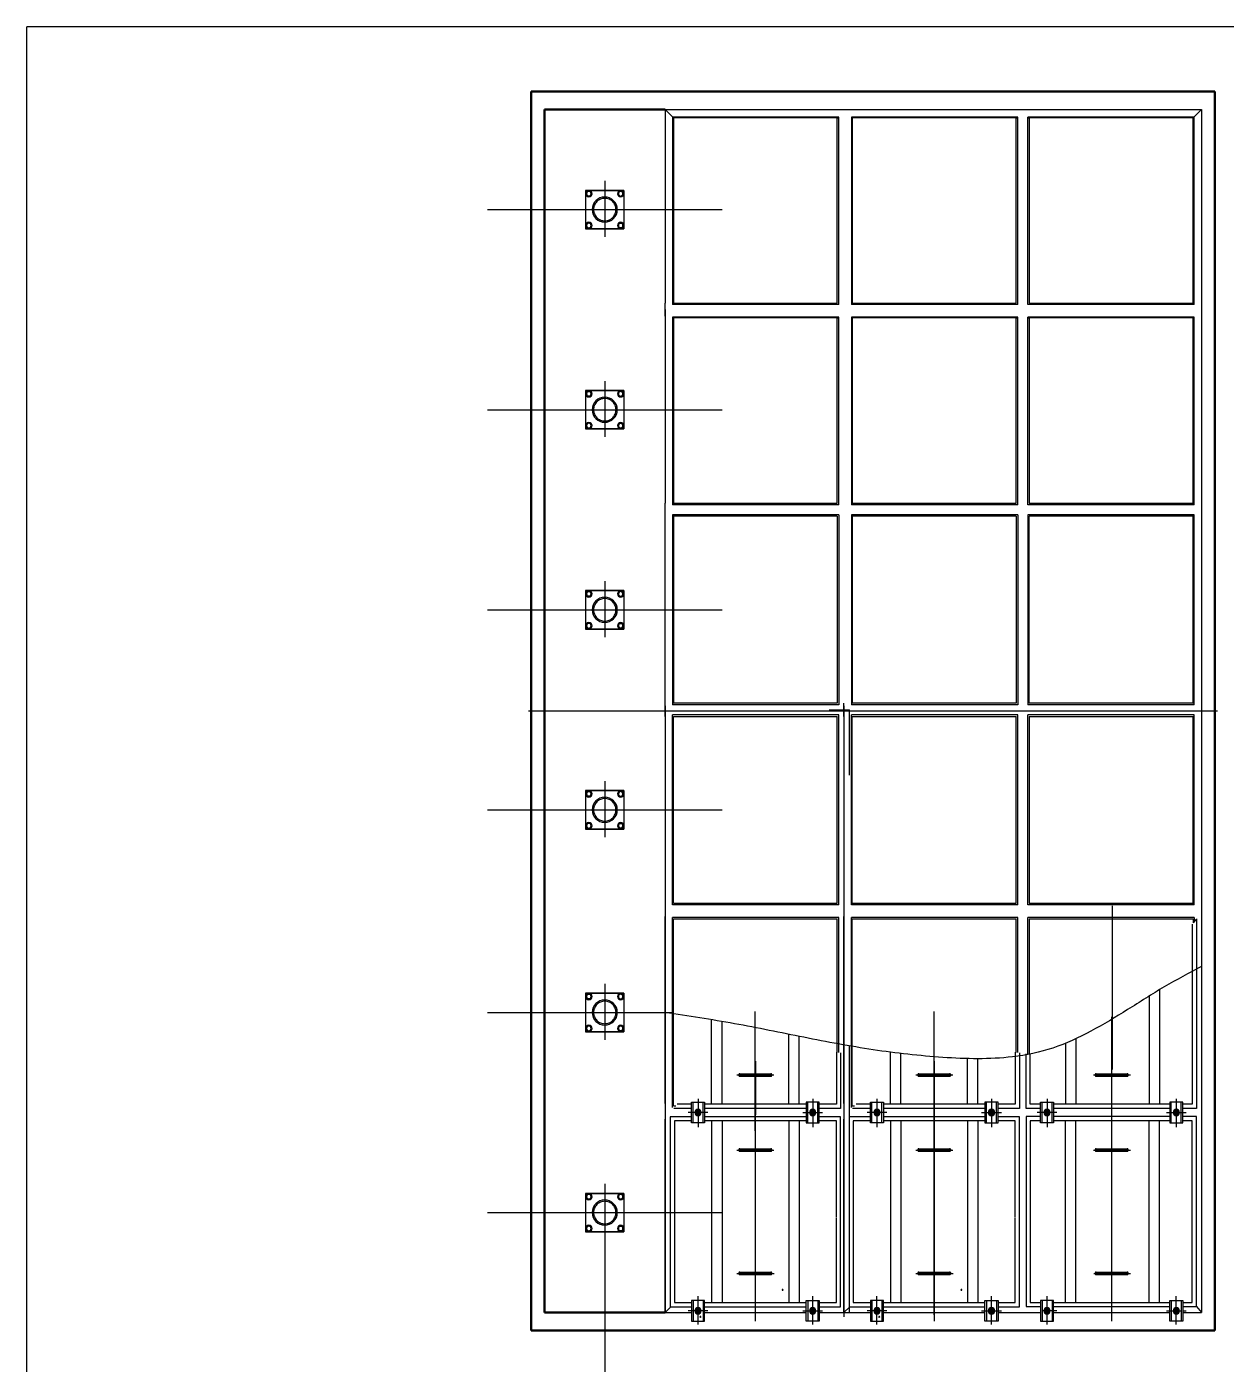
# Model space of a CAD drawing. Extents: x -170 to 1091, y -90 to 504.
# Drawn here: x 168.85 to 177.88, y 65.77 to 75.84 of the extents above; entities that cross this region are included whole.
import ezdxf

# ---------------------------------------------------------------- set-up
doc = ezdxf.new("R2010")
doc.units = 0
doc.header["$LTSCALE"] = 1000
for name, pattern in [('1 实线', [0]), ('2 虚线', [5.75, 4.5, -1.25]), ('4 点画线', [9, 6.25, -1.25, 0.25, -1.25]), ('PF_CENTER', [400, 250, -50, 50, -50])]:
    doc.linetypes.add(name, pattern=pattern)
for name, color, linetype, lineweight in [('01 粗实线', 7, '1 实线', 50), ('02 细灰线', 253, '1 实线', 25), ('03 细红线', 6, '1 实线', 25), ('04 虚线', 54, '2 虚线', 25), ('05 点画线', 141, '4 点画线', 25)]:
    doc.layers.add(name, color=color, linetype=linetype, lineweight=lineweight)
doc.layers.add('02', color=1, linetype='CONTINUOUS')
doc.layers.add('05', color=4, linetype='PF_CENTER')

msp = doc.modelspace()

# ---------------------------------------------------------------- linework, layer by layer
at = {"layer": '01 粗实线'}
for p, q in [((177.79121, 75.34735, 0), (172.64666, 75.34735, 0)), ((172.64666, 75.34735, 0), (172.64666, 66.02735, 0)), ((177.79121, 66.02735, 0), (177.79121, 75.34735, 0)), ((172.74636, 75.21274, 0), (172.74636, 66.16171, 0)), ((173.65364, 75.21274, 0), (172.74636, 75.21274, 0)), ((173.65364, 66.16171, 0), (172.74636, 66.16171, 0)), ((172.64666, 66.02735, 0), (177.79121, 66.02735, 0))]:
    msp.add_line(p, q, dxfattribs=at)
at = {"layer": '01 粗实线', "color": 3, "lineweight": 25}
for p, q in [((173.05543, 74.60435, 0), (173.05543, 74.31522, 0)), ((173.34457, 74.60435, 0), (173.05543, 74.60435, 0)), ((173.05543, 74.60435, 0), (173.34457, 74.60435, 0)), ((173.34457, 74.60435, 0), (173.34457, 74.31522, 0)), ((173.34457, 74.60435, 0), (173.34457, 74.31522, 0)), ((173.34457, 74.31522, 0), (173.05543, 74.31522, 0)), ((173.05543, 74.31522, 0), (173.34457, 74.31522, 0)), ((173.05543, 73.09887, 0), (173.05543, 72.80974, 0)), ((173.34457, 73.09887, 0), (173.05543, 73.09887, 0)), ((173.05543, 73.09887, 0), (173.34457, 73.09887, 0)), ((173.34457, 73.09887, 0), (173.34457, 72.80974, 0)), ((173.34457, 73.09887, 0), (173.34457, 72.80974, 0)), ((173.34457, 72.80974, 0), (173.05543, 72.80974, 0)), ((173.05543, 72.80974, 0), (173.34457, 72.80974, 0)), ((173.05543, 71.59339, 0), (173.05543, 71.30426, 0)), ((173.34457, 71.59339, 0), (173.05543, 71.59339, 0)), ((173.05543, 71.59339, 0), (173.34457, 71.59339, 0)), ((173.34457, 71.59339, 0), (173.34457, 71.30426, 0)), ((173.34457, 71.59339, 0), (173.34457, 71.30426, 0)), ((173.34457, 71.30426, 0), (173.05543, 71.30426, 0)), ((173.05543, 71.30426, 0), (173.34457, 71.30426, 0)), ((173.05543, 70.08874, 0), (173.05543, 69.7996, 0)), ((173.05543, 70.08874, 0), (173.34457, 70.08874, 0)), ((173.34457, 70.08874, 0), (173.05543, 70.08874, 0)), ((173.34457, 70.08874, 0), (173.34457, 69.7996, 0)), ((173.34457, 70.08874, 0), (173.34457, 69.7996, 0)), ((173.05543, 69.7996, 0), (173.34457, 69.7996, 0)), ((173.34457, 69.7996, 0), (173.05543, 69.7996, 0)), ((173.05543, 68.56449, 0), (173.05543, 68.27536, 0)), ((173.05543, 68.56449, 0), (173.34457, 68.56449, 0)), ((173.34457, 68.56449, 0), (173.05543, 68.56449, 0)), ((173.34457, 68.56449, 0), (173.34457, 68.27536, 0)), ((173.34457, 68.56449, 0), (173.34457, 68.27536, 0)), ((173.05543, 68.27536, 0), (173.34457, 68.27536, 0)), ((173.34457, 68.27536, 0), (173.05543, 68.27536, 0)), ((173.05543, 67.05902, 0), (173.05543, 66.76989, 0)), ((173.05543, 67.05902, 0), (173.34457, 67.05902, 0)), ((173.34457, 67.05902, 0), (173.05543, 67.05902, 0)), ((173.34457, 67.05902, 0), (173.34457, 66.76989, 0)), ((173.34457, 67.05902, 0), (173.34457, 66.76989, 0)), ((173.05543, 66.76989, 0), (173.34457, 66.76989, 0)), ((173.34457, 66.76989, 0), (173.05543, 66.76989, 0))]:
    msp.add_line(p, q, dxfattribs=at)
at = {"layer": '01 粗实线', "color": 253, "lineweight": 25}
for p, q in [((177.69317, 69.17443, 0), (177.69151, 69.17237, 0)), ((177.64781, 69.11816, 0), (177.62878, 69.09454, 0))]:
    msp.add_line(p, q, dxfattribs=at)
at = {"layer": '01 粗实线', "color": 9, "lineweight": 25, "elevation": 0}
for points in [[(173.10015, 74.57942), (173.09026, 74.56147), (173.07047, 74.56147), (173.06057, 74.57942), (173.07047, 74.59737), (173.09026, 74.59737)], [(173.29985, 74.57942), (173.30974, 74.56147), (173.32953, 74.56147), (173.33943, 74.57942), (173.32953, 74.59737), (173.30974, 74.59737)], [(173.10015, 74.34015), (173.09026, 74.35809), (173.07047, 74.35809), (173.06057, 74.34015), (173.07047, 74.3222), (173.09026, 74.3222)], [(173.29985, 74.34015), (173.30974, 74.35809), (173.32953, 74.35809), (173.33943, 74.34015), (173.32953, 74.3222), (173.30974, 74.3222)], [(173.10015, 73.07394), (173.09026, 73.056), (173.07047, 73.056), (173.06057, 73.07394), (173.07047, 73.09189), (173.09026, 73.09189)], [(173.29985, 73.07394), (173.30974, 73.056), (173.32953, 73.056), (173.33943, 73.07394), (173.32953, 73.09189), (173.30974, 73.09189)], [(173.10015, 72.83467), (173.09026, 72.85261), (173.07047, 72.85261), (173.06057, 72.83467), (173.07047, 72.81672), (173.09026, 72.81672)], [(173.29985, 72.83467), (173.30974, 72.85261), (173.32953, 72.85261), (173.33943, 72.83467), (173.32953, 72.81672), (173.30974, 72.81672)], [(173.10015, 71.56847), (173.09026, 71.55052), (173.07047, 71.55052), (173.06057, 71.56847), (173.07047, 71.58641), (173.09026, 71.58641)], [(173.29985, 71.56847), (173.30974, 71.55052), (173.32953, 71.55052), (173.33943, 71.56847), (173.32953, 71.58641), (173.30974, 71.58641)], [(173.10015, 71.32919), (173.09026, 71.34714), (173.07047, 71.34714), (173.06057, 71.32919), (173.07047, 71.31125), (173.09026, 71.31125)], [(173.29985, 71.32919), (173.30974, 71.34714), (173.32953, 71.34714), (173.33943, 71.32919), (173.32953, 71.31125), (173.30974, 71.31125)], [(173.10015, 70.06381), (173.09026, 70.04586), (173.07047, 70.04586), (173.06057, 70.06381), (173.07047, 70.08175), (173.09026, 70.08175)], [(173.29985, 70.06381), (173.30974, 70.04586), (173.32953, 70.04586), (173.33943, 70.06381), (173.32953, 70.08175), (173.30974, 70.08175)], [(173.10015, 69.82453), (173.09026, 69.84248), (173.07047, 69.84248), (173.06057, 69.82453), (173.07047, 69.80659), (173.09026, 69.80659)], [(173.29985, 69.82453), (173.30974, 69.84248), (173.32953, 69.84248), (173.33943, 69.82453), (173.32953, 69.80659), (173.30974, 69.80659)], [(173.10015, 68.53957), (173.09026, 68.52162), (173.07047, 68.52162), (173.06057, 68.53957), (173.07047, 68.55751), (173.09026, 68.55751)], [(173.29985, 68.53957), (173.30974, 68.52162), (173.32953, 68.52162), (173.33943, 68.53957), (173.32953, 68.55751), (173.30974, 68.55751)], [(173.10015, 68.30029), (173.09026, 68.31824), (173.07047, 68.31824), (173.06057, 68.30029), (173.07047, 68.28235), (173.09026, 68.28235)], [(173.29985, 68.30029), (173.30974, 68.31824), (173.32953, 68.31824), (173.33943, 68.30029), (173.32953, 68.28235), (173.30974, 68.28235)], [(173.10015, 67.03409), (173.09026, 67.01614), (173.07047, 67.01614), (173.06057, 67.03409), (173.07047, 67.05203), (173.09026, 67.05203)], [(173.29985, 67.03409), (173.30974, 67.01614), (173.32953, 67.01614), (173.33943, 67.03409), (173.32953, 67.05203), (173.30974, 67.05203)], [(173.10015, 66.79481), (173.09026, 66.81276), (173.07047, 66.81276), (173.06057, 66.79481), (173.07047, 66.77687), (173.09026, 66.77687)], [(173.29985, 66.79481), (173.30974, 66.81276), (173.32953, 66.81276), (173.33943, 66.79481), (173.32953, 66.77687), (173.30974, 66.77687)]]:
    msp.add_lwpolyline(points, close=True, dxfattribs=at)
at = {"layer": '01 粗实线', "color": 9, "lineweight": 25}
for centre, radius, start, end in [((173.08036, 74.57942, 0), 0.02393, 90, 270), ((173.08036, 74.57942, 0), 0.01734, 90, 270), ((173.08036, 74.57942, 0), 0.02393, 270, 90), ((173.08036, 74.57942, 0), 0.01734, 270, 90), ((173.31964, 74.57942, 0), 0.02393, 90, 270), ((173.31964, 74.57942, 0), 0.01734, 90, 270), ((173.31964, 74.57942, 0), 0.02393, 270, 90), ((173.31964, 74.57942, 0), 0.01734, 270, 90), ((173.08036, 74.34015, 0), 0.02393, 90, 270), ((173.08036, 74.34015, 0), 0.02393, 270, 90), ((173.31964, 74.34015, 0), 0.02393, 90, 270), ((173.31964, 74.34015, 0), 0.02393, 270, 90), ((173.08036, 74.34015, 0), 0.01734, 90, 270), ((173.08036, 74.34015, 0), 0.01734, 270, 90), ((173.31964, 74.34015, 0), 0.01734, 90, 270), ((173.31964, 74.34015, 0), 0.01734, 270, 90), ((173.08036, 73.07394, 0), 0.02393, 90, 270), ((173.08036, 73.07394, 0), 0.01734, 90, 270), ((173.08036, 73.07394, 0), 0.02393, 270, 90), ((173.08036, 73.07394, 0), 0.01734, 270, 90), ((173.31964, 73.07394, 0), 0.02393, 90, 270), ((173.31964, 73.07394, 0), 0.01734, 90, 270), ((173.31964, 73.07394, 0), 0.02393, 270, 90), ((173.31964, 73.07394, 0), 0.01734, 270, 90), ((173.08036, 72.83467, 0), 0.02393, 90, 270), ((173.08036, 72.83467, 0), 0.01734, 90, 270), ((173.08036, 72.83467, 0), 0.02393, 270, 90), ((173.08036, 72.83467, 0), 0.01734, 270, 90), ((173.31964, 72.83467, 0), 0.02393, 90, 270), ((173.31964, 72.83467, 0), 0.01734, 90, 270), ((173.31964, 72.83467, 0), 0.02393, 270, 90), ((173.31964, 72.83467, 0), 0.01734, 270, 90), ((173.08036, 71.56847, 0), 0.02393, 90, 270), ((173.08036, 71.56847, 0), 0.01734, 90, 270), ((173.08036, 71.56847, 0), 0.02393, 270, 90), ((173.08036, 71.56847, 0), 0.01734, 270, 90), ((173.31964, 71.56847, 0), 0.02393, 90, 270), ((173.31964, 71.56847, 0), 0.01734, 90, 270), ((173.31964, 71.56847, 0), 0.02393, 270, 90), ((173.31964, 71.56847, 0), 0.01734, 270, 90), ((173.08036, 71.32919, 0), 0.02393, 90, 270), ((173.08036, 71.32919, 0), 0.01734, 90, 270), ((173.08036, 71.32919, 0), 0.02393, 270, 90), ((173.08036, 71.32919, 0), 0.01734, 270, 90), ((173.31964, 71.32919, 0), 0.02393, 90, 270), ((173.31964, 71.32919, 0), 0.01734, 90, 270), ((173.31964, 71.32919, 0), 0.02393, 270, 90), ((173.31964, 71.32919, 0), 0.01734, 270, 90), ((173.08036, 70.06381, 0), 0.02393, 90, 270), ((173.08036, 70.06381, 0), 0.01734, 90, 270), ((173.08036, 70.06381, 0), 0.02393, 270, 90), ((173.08036, 70.06381, 0), 0.01734, 270, 90), ((173.31964, 70.06381, 0), 0.02393, 90, 270), ((173.31964, 70.06381, 0), 0.01734, 90, 270), ((173.31964, 70.06381, 0), 0.02393, 270, 90), ((173.31964, 70.06381, 0), 0.01734, 270, 90), ((173.08036, 69.82453, 0), 0.02393, 90, 270), ((173.08036, 69.82453, 0), 0.01734, 90, 270), ((173.08036, 69.82453, 0), 0.02393, 270, 90), ((173.08036, 69.82453, 0), 0.01734, 270, 90), ((173.31964, 69.82453, 0), 0.02393, 90, 270), ((173.31964, 69.82453, 0), 0.01734, 90, 270), ((173.31964, 69.82453, 0), 0.02393, 270, 90), ((173.31964, 69.82453, 0), 0.01734, 270, 90), ((173.08036, 68.53957, 0), 0.02393, 90, 270), ((173.08036, 68.53957, 0), 0.01734, 90, 270), ((173.08036, 68.53957, 0), 0.02393, 270, 90), ((173.08036, 68.53957, 0), 0.01734, 270, 90), ((173.31964, 68.53957, 0), 0.02393, 90, 270), ((173.31964, 68.53957, 0), 0.01734, 90, 270), ((173.31964, 68.53957, 0), 0.02393, 270, 90), ((173.31964, 68.53957, 0), 0.01734, 270, 90), ((173.08036, 68.30029, 0), 0.02393, 90, 270), ((173.08036, 68.30029, 0), 0.02393, 270, 90), ((173.31964, 68.30029, 0), 0.02393, 90, 270), ((173.31964, 68.30029, 0), 0.02393, 270, 90), ((173.08036, 68.30029, 0), 0.01734, 90, 270), ((173.08036, 68.30029, 0), 0.01734, 270, 90), ((173.31964, 68.30029, 0), 0.01734, 90, 270), ((173.31964, 68.30029, 0), 0.01734, 270, 90), ((173.08036, 67.03409, 0), 0.02393, 90, 270), ((173.08036, 67.03409, 0), 0.01734, 90, 270), ((173.08036, 67.03409, 0), 0.02393, 270, 90), ((173.08036, 67.03409, 0), 0.01734, 270, 90), ((173.31964, 67.03409, 0), 0.02393, 90, 270), ((173.31964, 67.03409, 0), 0.01734, 90, 270), ((173.31964, 67.03409, 0), 0.02393, 270, 90), ((173.31964, 67.03409, 0), 0.01734, 270, 90), ((173.08036, 66.79481, 0), 0.02393, 90, 270), ((173.08036, 66.79481, 0), 0.01734, 90, 270), ((173.08036, 66.79481, 0), 0.02393, 270, 90), ((173.08036, 66.79481, 0), 0.01734, 270, 90), ((173.31964, 66.79481, 0), 0.02393, 90, 270), ((173.31964, 66.79481, 0), 0.01734, 90, 270), ((173.31964, 66.79481, 0), 0.02393, 270, 90), ((173.31964, 66.79481, 0), 0.01734, 270, 90)]:
    msp.add_arc(centre, radius, start, end, dxfattribs=at)
at = {"layer": '01 粗实线', "color": 3, "lineweight": 25}
for centre, start, end in [((173.2, 74.45978, 0), 90, 270), ((173.2, 74.45978, 0), 270, 90), ((173.2, 72.95431, 0), 90, 270), ((173.2, 72.95431, 0), 270, 90), ((173.2, 71.44883, 0), 90, 270), ((173.2, 71.44883, 0), 270, 90), ((173.2, 69.94417, 0), 90, 270), ((173.2, 69.94417, 0), 270, 90), ((173.2, 68.41993, 0), 90, 270), ((173.2, 68.41993, 0), 270, 90), ((173.2, 66.91445, 0), 90, 270), ((173.2, 66.91445, 0), 270, 90)]:
    msp.add_arc(centre, 0.09472, start, end, dxfattribs=at)
at = {"layer": '01 粗实线', "lineweight": 25}
for centre, start, end in [((174.53801, 66.33346, 0), 90, 270), ((174.53801, 66.33346, 0), 270, 90), ((175.88397, 66.33346, 0), 90, 270), ((175.88397, 66.33346, 0), 270, 90), ((173.90431, 66.1784, 0), 90, 270), ((173.90431, 66.1784, 0), 270, 90), ((173.92009, 66.12982, 0), 90, 270), ((173.92009, 66.12982, 0), 270, 90), ((175.25027, 66.1784, 0), 90, 270), ((175.25027, 66.1784, 0), 270, 90), ((175.26605, 66.12982, 0), 90, 270), ((175.26605, 66.12982, 0), 270, 90)]:
    msp.add_arc(centre, 0.00353, start, end, dxfattribs=at)
at = {"layer": '02', "ltscale": 8}
for p in [(222.2, 75.83535, 0), (168.85, 62.70093)]:
    msp.add_line(p, (168.85, 75.83535, 0), dxfattribs=at)
at = {"layer": '02 细灰线', "color": 7}
for p, q in [((173.65364, 75.21274, 0), (176.34555, 75.21274, 0)), ((173.65364, 75.21274, 0), (173.65364, 73.75664, 0)), ((173.65364, 75.21274, 0), (173.71637, 75.15001, 0)), ((173.66932, 75.21274, 0), (173.71637, 75.21274, 0)), ((174.99959, 75.21274, 0), (177.69151, 75.21274, 0)), ((175.01528, 75.21274, 0), (175.06232, 75.21274, 0)), ((177.69151, 75.21274, 0), (177.62878, 75.15001, 0)), ((177.69151, 75.21274, 0), (177.69151, 66.98268, 0)), ((174.96196, 75.15628, 0), (173.71009, 75.15628, 0)), ((173.71009, 75.15628, 0), (173.71009, 73.74487, 0)), ((174.96196, 75.15001, 0), (173.71637, 75.15001, 0)), ((173.71637, 75.15001, 0), (173.71637, 73.75664, 0)), ((174.95019, 73.75664, 0), (174.95019, 75.15001, 0)), ((174.95019, 75.15001, 0), (174.96196, 75.15001, 0)), ((176.30791, 75.15628, 0), (175.05605, 75.15628, 0)), ((175.05605, 75.15628, 0), (175.05605, 73.74487, 0)), ((175.05605, 75.15628, 0), (175.06232, 75.15001, 0)), ((176.30791, 75.15001, 0), (175.06232, 75.15001, 0)), ((175.06232, 75.15001, 0), (175.06232, 73.75664, 0)), ((176.29615, 73.75664, 0), (176.29615, 75.15001, 0)), ((176.29615, 75.15001, 0), (176.30791, 75.15001, 0)), ((177.63505, 75.15628, 0), (176.38319, 75.15628, 0)), ((176.38319, 75.15001, 0), (176.39495, 75.15001, 0)), ((177.62878, 75.15001, 0), (176.38319, 75.15001, 0)), ((176.39495, 75.15001, 0), (176.39495, 73.75664, 0)), ((177.62878, 73.75664, 0), (177.62878, 75.15001, 0)), ((177.63505, 73.74487, 0), (177.63505, 75.15628, 0)), ((173.65364, 73.65784, 0), (173.65364, 73.75664, 0)), ((173.71637, 73.75664, 0), (174.95019, 73.75664, 0)), ((175.06232, 73.75664, 0), (176.29615, 73.75664, 0)), ((176.39495, 73.75664, 0), (177.62878, 73.75664, 0)), ((173.65364, 73.70724, 0), (173.65364, 72.25113, 0)), ((177.69151, 73.70724, 0), (177.69151, 66.16171, 0)), ((173.71009, 73.65078, 0), (173.71009, 72.23937, 0)), ((174.96196, 73.65078, 0), (173.71009, 73.65078, 0)), ((173.71009, 73.65078, 0), (173.71637, 73.64451, 0)), ((173.71637, 73.64451, 0), (173.71637, 72.25113, 0)), ((174.96196, 73.64451, 0), (173.71637, 73.64451, 0)), ((174.95019, 72.25113, 0), (174.95019, 73.64451, 0)), ((174.95019, 73.64451, 0), (174.96196, 73.64451, 0)), ((176.30791, 73.65078, 0), (175.05605, 73.65078, 0)), ((175.05605, 73.65078, 0), (175.05605, 72.23937, 0)), ((175.05605, 73.65078, 0), (175.06232, 73.64451, 0)), ((176.30791, 73.64451, 0), (175.06232, 73.64451, 0)), ((175.06232, 73.64451, 0), (175.06232, 72.25113, 0)), ((176.29615, 72.25113, 0), (176.29615, 73.64451, 0)), ((176.29615, 73.64451, 0), (176.30791, 73.64451, 0)), ((177.63505, 73.65078, 0), (176.38319, 73.65078, 0)), ((176.38319, 73.64451, 0), (176.39495, 73.64451, 0)), ((177.62878, 73.64451, 0), (176.38319, 73.64451, 0)), ((176.39495, 73.64451, 0), (176.39495, 72.25113, 0)), ((177.63505, 73.65078, 0), (177.62878, 73.64451, 0)), ((177.62878, 72.25113, 0), (177.62878, 73.64451, 0)), ((177.63505, 72.23937, 0), (177.63505, 73.65078, 0)), ((173.65364, 72.15233, 0), (173.65364, 72.25113, 0)), ((173.71637, 72.25113, 0), (174.95019, 72.25113, 0)), ((175.06232, 72.25113, 0), (176.29615, 72.25113, 0)), ((176.39495, 72.25113, 0), (177.62878, 72.25113, 0)), ((173.65364, 70.74563, 0), (173.65364, 72.15233, 0)), ((173.71009, 72.16409, 0), (173.71009, 72.15233, 0)), ((173.71009, 72.15233, 0), (173.71009, 70.73387, 0)), ((173.71637, 72.15233, 0), (173.71637, 70.74563, 0)), ((174.95019, 72.15233, 0), (173.71637, 72.15233, 0)), ((174.95019, 72.15233, 0), (174.95019, 70.74563, 0)), ((175.05605, 72.16409, 0), (175.05605, 72.15233, 0)), ((175.05605, 72.15233, 0), (175.05605, 70.73387, 0)), ((176.29615, 72.15233, 0), (175.06232, 72.15233, 0)), ((175.06232, 72.15233, 0), (175.06232, 70.74563, 0)), ((176.29615, 72.15233, 0), (176.29615, 70.74563, 0)), ((176.39495, 70.74563, 0), (176.39495, 72.15233, 0)), ((177.62878, 72.15233, 0), (176.39495, 72.15233, 0)), ((177.62878, 70.74563, 0), (177.62878, 72.15233, 0)), ((177.63505, 70.73387, 0), (177.63505, 72.16409, 0)), ((173.65364, 70.64683, 0), (173.65364, 70.74563, 0)), ((174.95019, 70.74563, 0), (173.71637, 70.74563, 0)), ((174.99959, 70.64683, 0), (174.99959, 70.74563, 0)), ((176.29615, 70.74563, 0), (175.06232, 70.74563, 0)), ((177.62878, 70.74563, 0), (176.39495, 70.74563, 0)), ((173.65364, 70.72681, 0), (173.65364, 69.12332, 0)), ((173.65364, 70.64683, 0), (173.65364, 69.14214, 0)), ((173.71009, 69.22918, 0), (173.71009, 70.65859, 0)), ((173.71637, 70.64683, 0), (174.95019, 70.64683, 0)), ((173.71637, 69.24094, 0), (173.71637, 70.64683, 0)), ((174.95019, 69.24094, 0), (174.95019, 70.64683, 0)), ((174.99959, 70.72681, 0), (174.99959, 69.12332, 0)), ((174.99959, 70.64683, 0), (174.99959, 69.14214, 0)), ((175.05605, 69.22918, 0), (175.05605, 70.65859, 0)), ((175.06232, 70.64683, 0), (176.29615, 70.64683, 0)), ((175.06232, 69.24094, 0), (175.06232, 70.64683, 0)), ((176.29615, 69.24094, 0), (176.29615, 70.64683, 0)), ((176.39495, 70.64683, 0), (176.39495, 69.24094, 0)), ((176.39495, 70.64683, 0), (177.62878, 70.64683, 0)), ((177.62878, 69.24094, 0), (177.62878, 70.64683, 0)), ((177.63505, 69.22918, 0), (177.63505, 70.65859, 0)), ((173.71637, 69.24094, 0), (174.95019, 69.24094, 0)), ((175.06232, 69.24094, 0), (176.29615, 69.24094, 0)), ((176.39495, 69.24094, 0), (177.62878, 69.24094, 0)), ((173.65364, 67.73544, 0), (173.65364, 69.14214, 0)), ((173.71009, 67.70485, 0), (173.71009, 69.13508, 0)), ((174.99959, 67.73544, 0), (174.99959, 69.14214, 0)), ((175.05605, 67.70485, 0), (175.05605, 69.13508, 0)), ((177.63505, 69.13508, 0), (177.63505, 69.10176, 0)), ((173.65364, 69.12332, 0), (173.65364, 67.71662, 0)), ((173.71637, 67.71662, 0), (173.71637, 69.12332, 0)), ((173.71637, 69.12332, 0), (174.95019, 69.12332, 0)), ((173.71637, 69.12332, 0), (174.95019, 69.12332, 0)), ((174.95019, 68.11868, 0), (174.95019, 69.12332, 0)), ((174.99959, 69.12332, 0), (174.99959, 67.71662, 0)), ((175.06232, 69.12332, 0), (176.29615, 69.12332, 0)), ((175.06232, 69.12332, 0), (176.29615, 69.12332, 0)), ((175.06232, 67.71662, 0), (175.06232, 69.12332, 0)), ((176.29615, 68.11868, 0), (176.29615, 69.12332, 0)), ((176.39495, 69.12332, 0), (176.39495, 68.10662, 0)), ((176.39495, 69.12332, 0), (177.62878, 69.12332, 0)), ((177.62878, 69.12332, 0), (177.62878, 69.09397, 0)), ((177.65308, 69.12413, 0), (177.65308, 68.46937, 0)), ((177.65308, 68.46937, 0), (177.65308, 67.69825, 0)), ((177.69151, 68.46937, 0), (177.69151, 67.71662, 0)), ((174.97484, 68.1167, 0), (174.97484, 67.69858, 0)), ((176.32079, 68.1167, 0), (176.32079, 67.69858, 0)), ((176.37064, 67.69825, 0), (176.37064, 68.10992, 0)), ((174.21723, 67.95891, 0), (174.44933, 67.95891, 0)), ((174.21723, 67.94009, 0), (174.44933, 67.94009, 0)), ((175.56319, 67.95891, 0), (175.79529, 67.95891, 0)), ((175.56319, 67.94009, 0), (175.79529, 67.94009, 0)), ((176.8991, 67.95891, 0), (177.1312, 67.95891, 0)), ((176.8991, 67.94009, 0), (177.1312, 67.94009, 0)), ((173.65364, 67.73544, 0), (173.65364, 66.16171, 0)), ((174.99959, 67.73544, 0), (174.99959, 66.13113, 0)), ((173.65364, 67.71662, 0), (173.65364, 67.61782, 0)), ((173.65364, 66.8784, 0), (173.65364, 67.61782, 0)), ((173.69239, 67.63585, 0), (173.69239, 66.96386, 0)), ((173.85295, 67.63585, 0), (173.69239, 67.63585, 0)), ((173.71637, 67.71662, 0), (173.73429, 67.71662, 0)), ((173.71637, 67.71662, 0), (173.73429, 67.71662, 0)), ((173.85295, 67.69858, 0), (173.7197, 67.69858, 0)), ((174.71548, 67.69858, 0), (173.95175, 67.69858, 0)), ((174.71548, 67.63585, 0), (173.95175, 67.63585, 0)), ((174.97484, 67.69858, 0), (174.81428, 67.69858, 0)), ((174.97484, 67.63585, 0), (174.81428, 67.63585, 0)), ((174.97484, 66.96386, 0), (174.97484, 67.63585, 0)), ((174.99959, 67.71662, 0), (174.99959, 67.61782, 0)), ((174.99959, 66.8784, 0), (174.99959, 67.61782, 0)), ((175.03835, 67.63585, 0), (175.03835, 66.96386, 0)), ((175.19891, 67.63585, 0), (175.03835, 67.63585, 0)), ((175.06232, 67.71662, 0), (175.08024, 67.71662, 0)), ((175.06232, 67.71662, 0), (175.08024, 67.71662, 0)), ((175.19891, 67.69858, 0), (175.06566, 67.69858, 0)), ((176.06144, 67.69858, 0), (175.29771, 67.69858, 0)), ((176.06144, 67.63585, 0), (175.29771, 67.63585, 0)), ((176.32079, 67.69858, 0), (176.16024, 67.69858, 0)), ((176.32079, 67.63585, 0), (176.16024, 67.63585, 0)), ((176.32079, 66.96386, 0), (176.32079, 67.63585, 0)), ((176.4796, 67.69825, 0), (176.37064, 67.69825, 0)), ((176.37064, 67.63619, 0), (176.37064, 66.96386, 0)), ((176.4796, 67.63619, 0), (176.37064, 67.63619, 0)), ((177.45191, 67.69825, 0), (176.5784, 67.69825, 0)), ((177.45191, 67.63619, 0), (176.5784, 67.63619, 0)), ((177.65308, 67.69825, 0), (177.5507, 67.69825, 0)), ((177.65308, 67.63619, 0), (177.5507, 67.63619, 0)), ((177.65308, 66.96386, 0), (177.65308, 67.63619, 0)), ((177.69151, 67.71662, 0), (177.69151, 66.96386, 0)), ((174.21723, 67.39434, 0), (174.44933, 67.39434, 0)), ((174.21723, 67.37553, 0), (174.44933, 67.37553, 0)), ((175.56319, 67.39434, 0), (175.79529, 67.39434, 0)), ((175.56319, 67.37553, 0), (175.79529, 67.37553, 0)), ((176.8991, 67.39434, 0), (177.1312, 67.39434, 0)), ((176.8991, 67.37553, 0), (177.1312, 67.37553, 0)), ((173.69239, 66.96386, 0), (173.69239, 66.20641, 0)), ((174.97484, 66.20641, 0), (174.97484, 66.96386, 0)), ((175.03835, 66.96386, 0), (175.03835, 66.20641, 0)), ((176.32079, 66.20641, 0), (176.32079, 66.96386, 0)), ((176.37064, 66.96386, 0), (176.37064, 66.20674, 0)), ((177.65308, 66.20674, 0), (177.65308, 66.96386, 0)), ((177.69151, 66.96386, 0), (177.69151, 66.16171, 0)), ((173.65364, 66.16171, 0), (173.65364, 66.8784, 0)), ((174.99959, 66.16171, 0), (174.99959, 66.8784, 0)), ((174.21723, 66.46673, 0), (174.44933, 66.46673, 0)), ((174.21723, 66.44792, 0), (174.44933, 66.44792, 0)), ((175.56319, 66.46673, 0), (175.79529, 66.46673, 0)), ((175.56319, 66.44792, 0), (175.79529, 66.44792, 0)), ((176.8991, 66.46673, 0), (177.1312, 66.46673, 0)), ((176.8991, 66.44792, 0), (177.1312, 66.44792, 0)), ((173.69833, 66.20641, 0), (173.65364, 66.16171, 0)), ((173.65364, 66.16171, 0), (173.85295, 66.16171, 0)), ((173.69239, 66.20641, 0), (173.85295, 66.20641, 0)), ((173.95175, 66.20641, 0), (174.71548, 66.20641, 0)), ((173.95175, 66.16171, 0), (174.71548, 66.16171, 0)), ((174.81428, 66.20641, 0), (174.97484, 66.20641, 0)), ((174.81428, 66.16171, 0), (175.13364, 66.16171, 0)), ((175.04429, 66.20641, 0), (174.99959, 66.16171, 0)), ((174.99959, 66.16171, 0), (175.19891, 66.16171, 0)), ((175.03835, 66.20641, 0), (175.19891, 66.20641, 0)), ((175.29771, 66.20641, 0), (176.06144, 66.20641, 0)), ((175.29771, 66.16171, 0), (176.06144, 66.16171, 0)), ((176.16024, 66.20641, 0), (176.32079, 66.20641, 0)), ((176.16024, 66.16171, 0), (176.4796, 66.16171, 0)), ((176.37064, 66.20674, 0), (176.4796, 66.20674, 0)), ((176.5784, 66.20674, 0), (177.45191, 66.20674, 0)), ((176.5784, 66.16171, 0), (177.45191, 66.16171, 0)), ((177.5507, 66.20674, 0), (177.65308, 66.20674, 0)), ((177.5507, 66.16171, 0), (177.69151, 66.16171, 0)), ((177.65308, 66.20674, 0), (177.69151, 66.16171, 0))]:
    msp.add_line(p, q, dxfattribs=at)
at = {"layer": '02 细灰线', "color": 7, "elevation": 0}
for points in [[(173.95175, 67.58881), (173.85295, 67.58881), (173.85295, 67.74563), (173.95175, 67.74563)], [(174.71548, 67.58881), (174.81428, 67.58881), (174.81428, 67.74563), (174.71548, 67.74563)], [(175.29771, 67.58881), (175.19891, 67.58881), (175.19891, 67.74563), (175.29771, 67.74563)], [(176.06144, 67.58881), (176.16024, 67.58881), (176.16024, 67.74563), (176.06144, 67.74563)], [(176.5784, 67.58881), (176.4796, 67.58881), (176.4796, 67.74563), (176.5784, 67.74563)], [(177.45191, 67.58881), (177.5507, 67.58881), (177.5507, 67.74563), (177.45191, 67.74563)], [(173.90235, 67.68774), (173.88353, 67.67748), (173.88353, 67.65696), (173.90235, 67.6467), (173.92117, 67.65696), (173.92117, 67.67748)], [(174.76488, 67.68774), (174.7837, 67.67748), (174.7837, 67.65696), (174.76488, 67.6467), (174.74606, 67.65696), (174.74606, 67.67748)], [(175.24831, 67.68774), (175.22949, 67.67748), (175.22949, 67.65696), (175.24831, 67.6467), (175.26713, 67.65696), (175.26713, 67.67748)], [(176.11084, 67.68774), (176.12965, 67.67748), (176.12965, 67.65696), (176.11084, 67.6467), (176.09202, 67.65696), (176.09202, 67.67748)], [(176.529, 67.68774), (176.51018, 67.67748), (176.51018, 67.65696), (176.529, 67.6467), (176.54782, 67.65696), (176.54782, 67.67748)], [(177.50131, 67.68774), (177.52012, 67.67748), (177.52012, 67.65696), (177.50131, 67.6467), (177.48249, 67.65696), (177.48249, 67.67748)], [(173.95175, 66.25345), (173.85295, 66.25345), (173.85295, 66.09663), (173.95175, 66.09663)], [(174.71548, 66.25345), (174.81428, 66.25345), (174.81428, 66.09663), (174.71548, 66.09663)], [(175.29771, 66.25345), (175.19891, 66.25345), (175.19891, 66.09663), (175.29771, 66.09663)], [(176.06144, 66.25345), (176.16024, 66.25345), (176.16024, 66.09663), (176.06144, 66.09663)], [(176.5784, 66.25345), (176.4796, 66.25345), (176.4796, 66.09663), (176.5784, 66.09663)], [(177.45191, 66.25345), (177.5507, 66.25345), (177.5507, 66.09663), (177.45191, 66.09663)], [(173.90235, 66.15452), (173.88353, 66.16478), (173.88353, 66.1853), (173.90235, 66.19556), (173.92117, 66.1853), (173.92117, 66.16478)], [(174.76488, 66.15452), (174.7837, 66.16478), (174.7837, 66.1853), (174.76488, 66.19556), (174.74606, 66.1853), (174.74606, 66.16478)], [(175.24831, 66.15452), (175.22949, 66.16478), (175.22949, 66.1853), (175.24831, 66.19556), (175.26713, 66.1853), (175.26713, 66.16478)], [(176.11084, 66.15452), (176.12965, 66.16478), (176.12965, 66.1853), (176.11084, 66.19556), (176.09202, 66.1853), (176.09202, 66.16478)], [(176.529, 66.15452), (176.51018, 66.16478), (176.51018, 66.1853), (176.529, 66.19556), (176.54782, 66.1853), (176.54782, 66.16478)], [(177.50131, 66.15452), (177.52012, 66.16478), (177.52012, 66.1853), (177.50131, 66.19556), (177.48249, 66.1853), (177.48249, 66.16478)]]:
    msp.add_lwpolyline(points, close=True, dxfattribs=at)
at = {"layer": '02 细灰线', "color": 7}
for centre, radius, start, end in [((174.21723, 67.9495, 0), 0.00941, 90.000053, 270.017049), ((174.21723, 67.9495, 0), 0.000000000765, 90, 270), ((174.21723, 67.9495, 0), 0.000000000765, 270, 90), ((174.44933, 67.9495, 0), 0.00941, 270.000013, 90.028308), ((175.56319, 67.9495, 0), 0.00941, 90.000053, 270.017049), ((175.56319, 67.9495, 0), 0.000000000765, 90, 270), ((175.56319, 67.9495, 0), 0.000000000765, 270, 90), ((175.79529, 67.9495, 0), 0.00941, 270.000013, 90.028308), ((176.8991, 67.9495, 0), 0.00941, 90.000053, 270.017049), ((176.8991, 67.9495, 0), 0.000000000765, 90, 270), ((176.8991, 67.9495, 0), 0.000000000765, 270, 90), ((177.1312, 67.9495, 0), 0.00941, 270.000013, 90.028308), ((173.90235, 67.66722, 0), 0.02352, 90, 270), ((173.90235, 67.66722, 0), 0.01804, 90, 270), ((173.90235, 67.66722, 0), 0.01255, 90, 270), ((173.90235, 67.66722, 0), 0.02352, 270, 90), ((173.90235, 67.66722, 0), 0.01804, 270, 90), ((173.90235, 67.66722, 0), 0.01255, 270, 90), ((174.76488, 67.66722, 0), 0.02352, 90, 270), ((174.76488, 67.66722, 0), 0.01804, 90, 270), ((174.76488, 67.66722, 0), 0.01255, 90, 270), ((174.76488, 67.66722, 0), 0.02352, 270, 90), ((174.76488, 67.66722, 0), 0.01804, 270, 90), ((174.76488, 67.66722, 0), 0.01255, 270, 90), ((175.24831, 67.66722, 0), 0.02352, 90, 270), ((175.24831, 67.66722, 0), 0.01804, 90, 270), ((175.24831, 67.66722, 0), 0.01255, 90, 270), ((175.24831, 67.66722, 0), 0.02352, 270, 90), ((175.24831, 67.66722, 0), 0.01804, 270, 90), ((175.24831, 67.66722, 0), 0.01255, 270, 90), ((176.11084, 67.66722, 0), 0.02352, 90, 270), ((176.11084, 67.66722, 0), 0.01804, 90, 270), ((176.11084, 67.66722, 0), 0.01255, 90, 270), ((176.11084, 67.66722, 0), 0.02352, 270, 90), ((176.11084, 67.66722, 0), 0.01804, 270, 90), ((176.11084, 67.66722, 0), 0.01255, 270, 90), ((176.529, 67.66722, 0), 0.02352, 90, 270), ((176.529, 67.66722, 0), 0.01804, 90, 270), ((176.529, 67.66722, 0), 0.01255, 90, 270), ((176.529, 67.66722, 0), 0.02352, 270, 90), ((176.529, 67.66722, 0), 0.01804, 270, 90), ((176.529, 67.66722, 0), 0.01255, 270, 90), ((177.50131, 67.66722, 0), 0.02352, 90, 270), ((177.50131, 67.66722, 0), 0.01804, 90, 270), ((177.50131, 67.66722, 0), 0.01255, 90, 270), ((177.50131, 67.66722, 0), 0.02352, 270, 90), ((177.50131, 67.66722, 0), 0.01804, 270, 90), ((177.50131, 67.66722, 0), 0.01255, 270, 90), ((174.21723, 67.38494, 0), 0.00941, 89.983005, 270), ((174.21723, 67.38494, 0), 0.000000000765, 90, 270), ((174.21723, 67.38494, 0), 0.000000000765, 270, 90), ((174.44933, 67.38494, 0), 0.00941, 269.971705, 90), ((175.56319, 67.38494, 0), 0.00941, 89.983005, 270), ((175.56319, 67.38494, 0), 0.000000000765, 90, 270), ((175.56319, 67.38494, 0), 0.000000000765, 270, 90), ((175.79529, 67.38494, 0), 0.00941, 269.971705, 90), ((176.8991, 67.38494, 0), 0.00941, 89.983005, 270), ((176.8991, 67.38494, 0), 0.000000000765, 90, 270), ((176.8991, 67.38494, 0), 0.000000000765, 270, 90), ((177.1312, 67.38494, 0), 0.00941, 269.971705, 90), ((174.21723, 66.45732, 0), 0.00941, 90.000053, 270.017049), ((174.21723, 66.45732, 0), 0.000000000765, 90, 270), ((174.21723, 66.45732, 0), 0.000000000765, 270, 90), ((174.44933, 66.45732, 0), 0.00941, 270.000013, 90.028308), ((175.56319, 66.45732, 0), 0.00941, 90.000053, 270.017049), ((175.56319, 66.45732, 0), 0.000000000765, 90, 270), ((175.56319, 66.45732, 0), 0.000000000765, 270, 90), ((175.79529, 66.45732, 0), 0.00941, 270.000013, 90.028308), ((176.8991, 66.45732, 0), 0.00941, 90.000053, 270.017049), ((176.8991, 66.45732, 0), 0.000000000765, 90, 270), ((176.8991, 66.45732, 0), 0.000000000765, 270, 90), ((177.1312, 66.45732, 0), 0.00941, 270.000013, 90.028308), ((173.90235, 66.17504, 0), 0.02352, 90, 270), ((173.90235, 66.17504, 0), 0.01804, 90, 270), ((173.90235, 66.17504, 0), 0.01255, 90, 270), ((173.90235, 66.17504, 0), 0.02352, 270, 90), ((173.90235, 66.17504, 0), 0.01804, 270, 90), ((173.90235, 66.17504, 0), 0.01255, 270, 90), ((174.76488, 66.17504, 0), 0.02352, 90, 270), ((174.76488, 66.17504, 0), 0.01804, 90, 270), ((174.76488, 66.17504, 0), 0.01255, 90, 270), ((174.76488, 66.17504, 0), 0.02352, 270, 90), ((174.76488, 66.17504, 0), 0.01804, 270, 90), ((174.76488, 66.17504, 0), 0.01255, 270, 90), ((175.24831, 66.17504, 0), 0.02352, 90, 270), ((175.24831, 66.17504, 0), 0.01804, 90, 270), ((175.24831, 66.17504, 0), 0.01255, 90, 270), ((175.24831, 66.17504, 0), 0.02352, 270, 90), ((175.24831, 66.17504, 0), 0.01804, 270, 90), ((175.24831, 66.17504, 0), 0.01255, 270, 90), ((176.11084, 66.17504, 0), 0.02352, 90, 270), ((176.11084, 66.17504, 0), 0.01804, 90, 270), ((176.11084, 66.17504, 0), 0.01255, 90, 270), ((176.11084, 66.17504, 0), 0.02352, 270, 90), ((176.11084, 66.17504, 0), 0.01804, 270, 90), ((176.11084, 66.17504, 0), 0.01255, 270, 90), ((176.529, 66.17504, 0), 0.02352, 90, 270), ((176.529, 66.17504, 0), 0.01804, 90, 270), ((176.529, 66.17504, 0), 0.01255, 90, 270), ((176.529, 66.17504, 0), 0.02352, 270, 90), ((176.529, 66.17504, 0), 0.01804, 270, 90), ((176.529, 66.17504, 0), 0.01255, 270, 90), ((177.50131, 66.17504, 0), 0.02352, 90, 270), ((177.50131, 66.17504, 0), 0.01804, 90, 270), ((177.50131, 66.17504, 0), 0.01255, 90, 270), ((177.50131, 66.17504, 0), 0.02352, 270, 90), ((177.50131, 66.17504, 0), 0.01804, 270, 90), ((177.50131, 66.17504, 0), 0.01255, 270, 90)]:
    msp.add_arc(centre, radius, start, end, dxfattribs=at)
at = {"layer": '02 细灰线'}
msp.add_open_spline([(177.69151, 68.76632, 0), (177.59712, 68.71635, 0), (177.40716, 68.61578, 0), (177.13768, 68.43998, 0), (176.86384, 68.27617, 0), (176.57778, 68.14111, 0), (176.19951, 68.06305, 0), (175.74296, 68.07384, 0), (175.21874, 68.13323, 0), (174.69758, 68.23129, 0), (174.17791, 68.34002, 0), (173.82803, 68.39335, 0), (173.65364, 68.41993, 0)], degree=3, knots=[0, 0, 0, 0, 0.32021522, 0.6445154, 0.96443145, 1.27783899, 1.58805414, 2.11325814, 2.63969071, 3.17076878, 3.70318082, 4.23228713, 4.23228713, 4.23228713, 4.23228713], dxfattribs=at)
at = {"layer": '03 细红线'}
for p, q in [((174.96196, 73.74487, 0), (174.96196, 75.15628, 0)), ((176.30791, 73.74487, 0), (176.30791, 75.15628, 0)), ((176.38319, 73.74487, 0), (176.38319, 75.15628, 0)), ((174.96196, 73.74487, 0), (173.71009, 73.74487, 0)), ((176.30791, 73.74487, 0), (175.05605, 73.74487, 0)), ((177.63505, 73.74487, 0), (176.38319, 73.74487, 0)), ((174.96196, 72.23937, 0), (174.96196, 73.65078, 0)), ((176.30791, 72.23937, 0), (176.30791, 73.65078, 0)), ((176.38319, 72.23937, 0), (176.38319, 73.65078, 0)), ((174.96196, 72.23937, 0), (173.71009, 72.23937, 0)), ((174.96196, 72.16409, 0), (173.71009, 72.16409, 0)), ((174.96196, 72.16409, 0), (174.96196, 70.73387, 0)), ((176.30791, 72.23937, 0), (175.05605, 72.23937, 0)), ((176.30791, 72.16409, 0), (175.05605, 72.16409, 0)), ((176.30791, 72.16409, 0), (176.30791, 70.73387, 0)), ((177.63505, 72.23937, 0), (176.38319, 72.23937, 0)), ((176.38319, 72.16409, 0), (176.38319, 70.73387, 0)), ((177.63505, 72.16409, 0), (176.38319, 72.16409, 0)), ((174.96196, 70.73387, 0), (173.71009, 70.73387, 0)), ((174.96196, 70.65859, 0), (173.71009, 70.65859, 0)), ((174.96196, 69.22918, 0), (174.96196, 70.65859, 0)), ((176.30791, 70.73387, 0), (175.05605, 70.73387, 0)), ((176.30791, 70.65859, 0), (175.05605, 70.65859, 0)), ((176.30791, 69.22918, 0), (176.30791, 70.65859, 0)), ((177.63505, 70.73387, 0), (176.38319, 70.73387, 0)), ((176.38319, 69.22918, 0), (176.38319, 70.65859, 0)), ((177.63505, 70.65859, 0), (176.38319, 70.65859, 0)), ((174.96196, 69.22918, 0), (173.71009, 69.22918, 0)), ((176.30791, 69.22918, 0), (175.05605, 69.22918, 0)), ((177.63505, 69.22918, 0), (176.38319, 69.22918, 0)), ((174.96196, 69.13508, 0), (173.71009, 69.13508, 0)), ((174.96196, 69.13508, 0), (173.71009, 69.13508, 0)), ((174.96196, 68.11751, 0), (174.96196, 69.13508, 0)), ((176.30791, 69.13508, 0), (175.05605, 69.13508, 0)), ((176.30791, 69.13508, 0), (175.05605, 69.13508, 0)), ((176.30791, 68.11751, 0), (176.30791, 69.13508, 0)), ((176.38319, 68.10822, 0), (176.38319, 69.13508, 0)), ((177.63505, 69.13508, 0), (176.38319, 69.13508, 0))]:
    msp.add_line(p, q, dxfattribs=at)
at = {"layer": '03 细红线', "color": 253}
for p, q in [((173.69637, 66.16171, 0), (173.71637, 66.16171, 0)), ((175.04233, 66.16171, 0), (175.06232, 66.16171, 0))]:
    msp.add_line(p, q, dxfattribs=at)
at = {"layer": '03 细红线'}
for centre, start, end in [((173.90235, 67.66722, 0), 179.999999, 90), ((174.76488, 67.66722, 0), 90, 0), ((175.24831, 67.66722, 0), 179.999999, 90), ((176.11084, 67.66722, 0), 90, 0), ((176.529, 67.66722, 0), 179.999999, 90), ((177.50131, 67.66722, 0), 90, 0), ((173.90235, 66.17504, 0), 270, 179.999999), ((174.76488, 66.17504, 0), 359.999998, 270), ((175.24831, 66.17504, 0), 270, 179.999999), ((176.11084, 66.17504, 0), 359.999998, 270), ((176.529, 66.17504, 0), 270, 179.999999), ((177.50131, 66.17504, 0), 359.999998, 270)]:
    msp.add_arc(centre, 0.01019, start, end, dxfattribs=at)
at = {"layer": '04 虚线'}
for p, q in [((175.04233, 70.20509, 0), (175.04233, 70.69623, 0)), ((177.62172, 69.08522, 0), (177.62172, 68.46937, 0)), ((177.29743, 68.54232, 0), (177.29743, 67.72961, 0)), ((177.37585, 68.59088, 0), (177.37585, 67.72961, 0)), ((177.62172, 68.46937, 0), (177.62172, 67.72961, 0)), ((174.00429, 67.72995, 0), (174.00429, 68.36637, 0)), ((174.0827, 67.72995, 0), (174.0827, 68.35257, 0)), ((174.58453, 67.72995, 0), (174.58453, 68.25547, 0)), ((174.66294, 67.72995, 0), (174.66294, 68.23998, 0)), ((176.7453, 68.2228, 0), (176.7453, 67.72961, 0)), ((174.94347, 68.12022, 0), (174.94347, 67.72995, 0)), ((175.04233, 66.16171, 0), (175.04233, 68.1703, 0)), ((175.35024, 67.72995, 0), (175.35024, 68.12077, 0)), ((176.28943, 68.12022, 0), (176.28943, 67.72995, 0)), ((176.66689, 68.18828, 0), (176.66689, 67.72961, 0)), ((175.42865, 67.72995, 0), (175.42865, 68.11074, 0)), ((175.93049, 67.72995, 0), (175.93049, 68.07476, 0)), ((176.0089, 67.72995, 0), (176.0089, 68.0745, 0)), ((176.40201, 67.72961, 0), (176.40201, 68.10565, 0)), ((173.85295, 67.72995, 0), (173.74507, 67.72995, 0)), ((173.86471, 67.58881, 0), (173.86471, 67.74563, 0)), ((173.93999, 67.58881, 0), (173.93999, 67.74563, 0)), ((174.71548, 67.72995, 0), (173.95175, 67.72995, 0)), ((174.72724, 67.58881, 0), (174.72724, 67.74563, 0)), ((174.80252, 67.58881, 0), (174.80252, 67.74563, 0)), ((174.94347, 67.72995, 0), (174.81428, 67.72995, 0)), ((175.19891, 67.72995, 0), (175.09102, 67.72995, 0)), ((175.21067, 67.58881, 0), (175.21067, 67.74563, 0)), ((175.28594, 67.58881, 0), (175.28594, 67.74563, 0)), ((176.06144, 67.72995, 0), (175.29771, 67.72995, 0)), ((176.0732, 67.58881, 0), (176.0732, 67.74563, 0)), ((176.14847, 67.58881, 0), (176.14847, 67.74563, 0)), ((176.28943, 67.72995, 0), (176.16024, 67.72995, 0)), ((176.4796, 67.72961, 0), (176.40201, 67.72961, 0)), ((176.49136, 67.58881, 0), (176.49136, 67.74563, 0)), ((176.56664, 67.58881, 0), (176.56664, 67.74563, 0)), ((177.45191, 67.72961, 0), (176.5784, 67.72961, 0)), ((177.46367, 67.58881, 0), (177.46367, 67.74563, 0)), ((177.53894, 67.58881, 0), (177.53894, 67.74563, 0)), ((177.62172, 67.72961, 0), (177.5507, 67.72961, 0)), ((173.72376, 67.60449, 0), (173.72376, 66.96386, 0)), ((173.85295, 67.60449, 0), (173.72376, 67.60449, 0)), ((174.71548, 67.60449, 0), (173.95175, 67.60449, 0)), ((174.00429, 67.60449, 0), (174.00429, 66.23777, 0)), ((174.0827, 67.60449, 0), (174.0827, 66.23777, 0)), ((174.58453, 67.60449, 0), (174.58453, 66.23777, 0)), ((174.66294, 67.60449, 0), (174.66294, 66.23777, 0)), ((174.94347, 67.60449, 0), (174.81428, 67.60449, 0)), ((174.94347, 66.88232, 0), (174.94347, 67.60449, 0)), ((175.06972, 67.60449, 0), (175.06972, 66.96386, 0)), ((175.19891, 67.60449, 0), (175.06972, 67.60449, 0)), ((176.06144, 67.60449, 0), (175.29771, 67.60449, 0)), ((175.35024, 67.60449, 0), (175.35024, 66.23777, 0)), ((175.42865, 67.60449, 0), (175.42865, 66.23777, 0)), ((175.93049, 67.60449, 0), (175.93049, 66.23777, 0)), ((176.0089, 67.60449, 0), (176.0089, 66.23777, 0)), ((176.28943, 67.60449, 0), (176.16024, 67.60449, 0)), ((176.28943, 66.88232, 0), (176.28943, 67.60449, 0)), ((176.40201, 67.60482, 0), (176.40201, 66.96386, 0)), ((176.4796, 67.60482, 0), (176.40201, 67.60482, 0)), ((177.45191, 67.60482, 0), (176.5784, 67.60482, 0)), ((176.66689, 66.23811, 0), (176.66689, 67.60482, 0)), ((176.7453, 66.23811, 0), (176.7453, 67.60482, 0)), ((177.29743, 66.23811, 0), (177.29743, 67.60482, 0)), ((177.37585, 66.23811, 0), (177.37585, 67.60482, 0)), ((177.62172, 67.60482, 0), (177.5507, 67.60482, 0)), ((177.62172, 66.96386, 0), (177.62172, 67.60482, 0)), ((173.72376, 66.96386, 0), (173.72376, 66.23777, 0)), ((175.06972, 66.96386, 0), (175.06972, 66.23777, 0)), ((176.40201, 66.95994, 0), (176.40201, 66.23811, 0)), ((177.62172, 66.23811, 0), (177.62172, 66.95994, 0)), ((174.94347, 66.23777, 0), (174.94347, 66.8784, 0)), ((176.28943, 66.23777, 0), (176.28943, 66.8784, 0)), ((173.72376, 66.23777, 0), (173.85295, 66.23777, 0)), ((173.86471, 66.25345, 0), (173.86471, 66.09663, 0)), ((173.93999, 66.25345, 0), (173.93999, 66.09663, 0)), ((173.95175, 66.23777, 0), (174.71548, 66.23777, 0)), ((174.72724, 66.25345, 0), (174.72724, 66.09663, 0)), ((174.80252, 66.25345, 0), (174.80252, 66.09663, 0)), ((174.81428, 66.23777, 0), (174.94347, 66.23777, 0)), ((175.06972, 66.23777, 0), (175.19891, 66.23777, 0)), ((175.21067, 66.25345, 0), (175.21067, 66.09663, 0)), ((175.28594, 66.25345, 0), (175.28594, 66.09663, 0)), ((175.29771, 66.23777, 0), (176.06144, 66.23777, 0)), ((176.0732, 66.25345, 0), (176.0732, 66.09663, 0)), ((176.14847, 66.25345, 0), (176.14847, 66.09663, 0)), ((176.16024, 66.23777, 0), (176.28943, 66.23777, 0)), ((176.40201, 66.23811, 0), (176.4796, 66.23811, 0)), ((176.49136, 66.25345, 0), (176.49136, 66.09663, 0)), ((176.56664, 66.25345, 0), (176.56664, 66.09663, 0)), ((176.5784, 66.23811, 0), (177.45191, 66.23811, 0)), ((177.46367, 66.25345, 0), (177.46367, 66.09663, 0)), ((177.53894, 66.25345, 0), (177.53894, 66.09663, 0)), ((177.5507, 66.23811, 0), (177.62172, 66.23811, 0))]:
    msp.add_line(p, q, dxfattribs=at)
for centre, start, end in [((173.2, 74.45978, 0), 90, 270), ((173.2, 74.45978, 0), 270, 90), ((173.2, 72.95431, 0), 90, 270), ((173.2, 72.95431, 0), 270, 90), ((173.2, 71.44883, 0), 90, 270), ((173.2, 71.44883, 0), 270, 90), ((173.2, 69.94417, 0), 90, 270), ((173.2, 69.94417, 0), 270, 90), ((173.2, 68.41993, 0), 90, 270), ((173.2, 68.41993, 0), 270, 90), ((173.2, 66.91445, 0), 90, 270), ((173.2, 66.91445, 0), 270, 90)]:
    msp.add_arc(centre, 0.08475, start, end, dxfattribs=at)
at = {"layer": '05', "ltscale": 8}
msp.add_line((177.81121, 70.68735, 0), (172.62666, 70.68735, 0), dxfattribs=at)
at = {"layer": '05 点画线'}
for p, q in [((175.67924, 75.15001, 0), (175.67924, 75.15628, 0)), ((177.01853, 75.15628, 0), (177.01853, 75.15001, 0)), ((173.2, 74.67533, 0), (173.2, 74.25459, 0)), ((172.3184, 74.45978, 0), (174.0831, 74.45978, 0)), ((173.01142, 74.45978, 0), (173.39008, 74.45978, 0)), ((177.01853, 73.75664, 0), (177.01853, 73.74487, 0)), ((177.01853, 73.75664, 0), (177.01853, 73.74487, 0)), ((177.01853, 73.65078, 0), (177.01853, 73.64451, 0)), ((177.01853, 73.65078, 0), (177.01853, 73.64451, 0)), ((173.2, 73.16985, 0), (173.2, 72.74912, 0)), ((172.3184, 72.95431, 0), (174.0831, 72.95431, 0)), ((173.01142, 72.95431, 0), (173.39008, 72.95431, 0)), ((173.2, 71.66438, 0), (173.2, 71.24364, 0)), ((172.3184, 71.44883, 0), (174.0831, 71.44883, 0)), ((173.01142, 71.44883, 0), (173.39008, 71.44883, 0)), ((174.89, 70.69623, 0), (175.04233, 70.69623, 0)), ((173.2, 70.15972, 0), (173.2, 69.73898, 0)), ((172.3184, 69.94417, 0), (174.0831, 69.94417, 0)), ((173.01142, 69.94417, 0), (173.39008, 69.94417, 0)), ((177.01853, 69.22212, 0), (177.01853, 67.99081, 0)), ((173.2, 68.63548, 0), (173.2, 68.21474, 0)), ((174.33328, 67.52843, 0), (174.33328, 68.42618, 0)), ((175.67924, 67.52843, 0), (175.67924, 68.42618, 0)), ((172.3184, 68.41993, 0), (173.71637, 68.41993, 0)), ((173.01142, 68.41993, 0), (173.39008, 68.41993, 0)), ((177.01515, 66.09663, 0), (177.01515, 68.38745, 0)), ((174.33362, 68.0545, 0), (174.33362, 67.64977, 0)), ((175.67957, 68.0545, 0), (175.67957, 67.64977, 0)), ((174.19408, 67.9495, 0), (174.47296, 67.9495, 0)), ((174.21723, 67.94009, 0), (174.21723, 67.95891, 0)), ((174.44933, 67.94009, 0), (174.44933, 67.95891, 0)), ((175.54003, 67.9495, 0), (175.81892, 67.9495, 0)), ((175.56319, 67.94009, 0), (175.56319, 67.95891, 0)), ((175.79529, 67.94009, 0), (175.79529, 67.95891, 0)), ((176.87791, 67.9495, 0), (177.15669, 67.9495, 0)), ((176.8991, 67.94009, 0), (176.8991, 67.95891, 0)), ((177.1312, 67.94009, 0), (177.1312, 67.95891, 0)), ((173.90235, 67.77072, 0), (173.90235, 67.55662, 0)), ((174.33328, 67.80601, 0), (174.33328, 66.09663, 0)), ((174.76488, 67.77072, 0), (174.76488, 67.55662, 0)), ((175.24831, 67.77072, 0), (175.24831, 67.55662, 0)), ((175.67924, 67.80601, 0), (175.67924, 66.09663, 0)), ((176.11084, 67.77072, 0), (176.11084, 67.55662, 0)), ((176.529, 67.77072, 0), (176.529, 67.55662, 0)), ((177.50131, 67.77072, 0), (177.50131, 67.55662, 0)), ((173.97684, 67.66722, 0), (173.82786, 67.66722, 0)), ((174.33362, 66.14517, 0), (174.33362, 67.68466, 0)), ((174.69039, 67.66722, 0), (174.83937, 67.66722, 0)), ((175.3228, 67.66722, 0), (175.17382, 67.66722, 0)), ((175.67957, 66.14517, 0), (175.67957, 67.68466, 0)), ((176.03634, 67.66722, 0), (176.18533, 67.66722, 0)), ((176.60349, 67.66722, 0), (176.45451, 67.66722, 0)), ((177.01515, 66.1661, 0), (177.01515, 67.67617, 0)), ((177.42681, 67.66722, 0), (177.5758, 67.66722, 0)), ((174.19408, 67.38494, 0), (174.47296, 67.38494, 0)), ((174.21723, 67.39434, 0), (174.21723, 67.37553, 0)), ((174.44933, 67.39434, 0), (174.44933, 67.37553, 0)), ((175.54003, 67.38494, 0), (175.81892, 67.38494, 0)), ((175.56319, 67.39434, 0), (175.56319, 67.37553, 0)), ((175.79529, 67.39434, 0), (175.79529, 67.37553, 0)), ((176.87791, 67.38494, 0), (177.15669, 67.38494, 0)), ((176.8991, 67.39434, 0), (176.8991, 67.37553, 0)), ((177.1312, 67.39434, 0), (177.1312, 67.37553, 0)), ((173.2, 67.13, 0), (173.2, 60.15836, 0)), ((172.3184, 66.91445, 0), (174.0831, 66.91445, 0)), ((173.01142, 66.91445, 0), (173.39008, 66.91445, 0)), ((174.19408, 66.45732, 0), (174.47627, 66.45732, 0)), ((174.21723, 66.44792, 0), (174.21723, 66.46673, 0)), ((174.44933, 66.44792, 0), (174.44933, 66.46673, 0)), ((175.54003, 66.45732, 0), (175.82223, 66.45732, 0)), ((175.56319, 66.44792, 0), (175.56319, 66.46673, 0)), ((175.79529, 66.44792, 0), (175.79529, 66.46673, 0)), ((176.87956, 66.45732, 0), (177.15586, 66.45732, 0)), ((176.8991, 66.44792, 0), (176.8991, 66.46673, 0)), ((177.1312, 66.44792, 0), (177.1312, 66.46673, 0)), ((173.90235, 66.07154, 0), (173.90235, 66.28564, 0)), ((174.76488, 66.07154, 0), (174.76488, 66.28564, 0)), ((175.24831, 66.07154, 0), (175.24831, 66.28564, 0)), ((176.11084, 66.07154, 0), (176.11084, 66.28564, 0)), ((176.529, 66.07154, 0), (176.529, 66.28564, 0)), ((177.50131, 66.07154, 0), (177.50131, 66.28564, 0)), ((173.97684, 66.17504, 0), (173.82786, 66.17504, 0)), ((174.69039, 66.17504, 0), (174.83937, 66.17504, 0)), ((175.3228, 66.17504, 0), (175.17382, 66.17504, 0)), ((176.03634, 66.17504, 0), (176.18533, 66.17504, 0)), ((176.60349, 66.17504, 0), (176.49136, 66.17504, 0)), ((177.42681, 66.17504, 0), (177.53894, 66.17504, 0)), ((177.5507, 66.17504, 0), (177.5758, 66.17504, 0))]:
    msp.add_line(p, q, dxfattribs=at)

doc.saveas('drawing.dxf')
